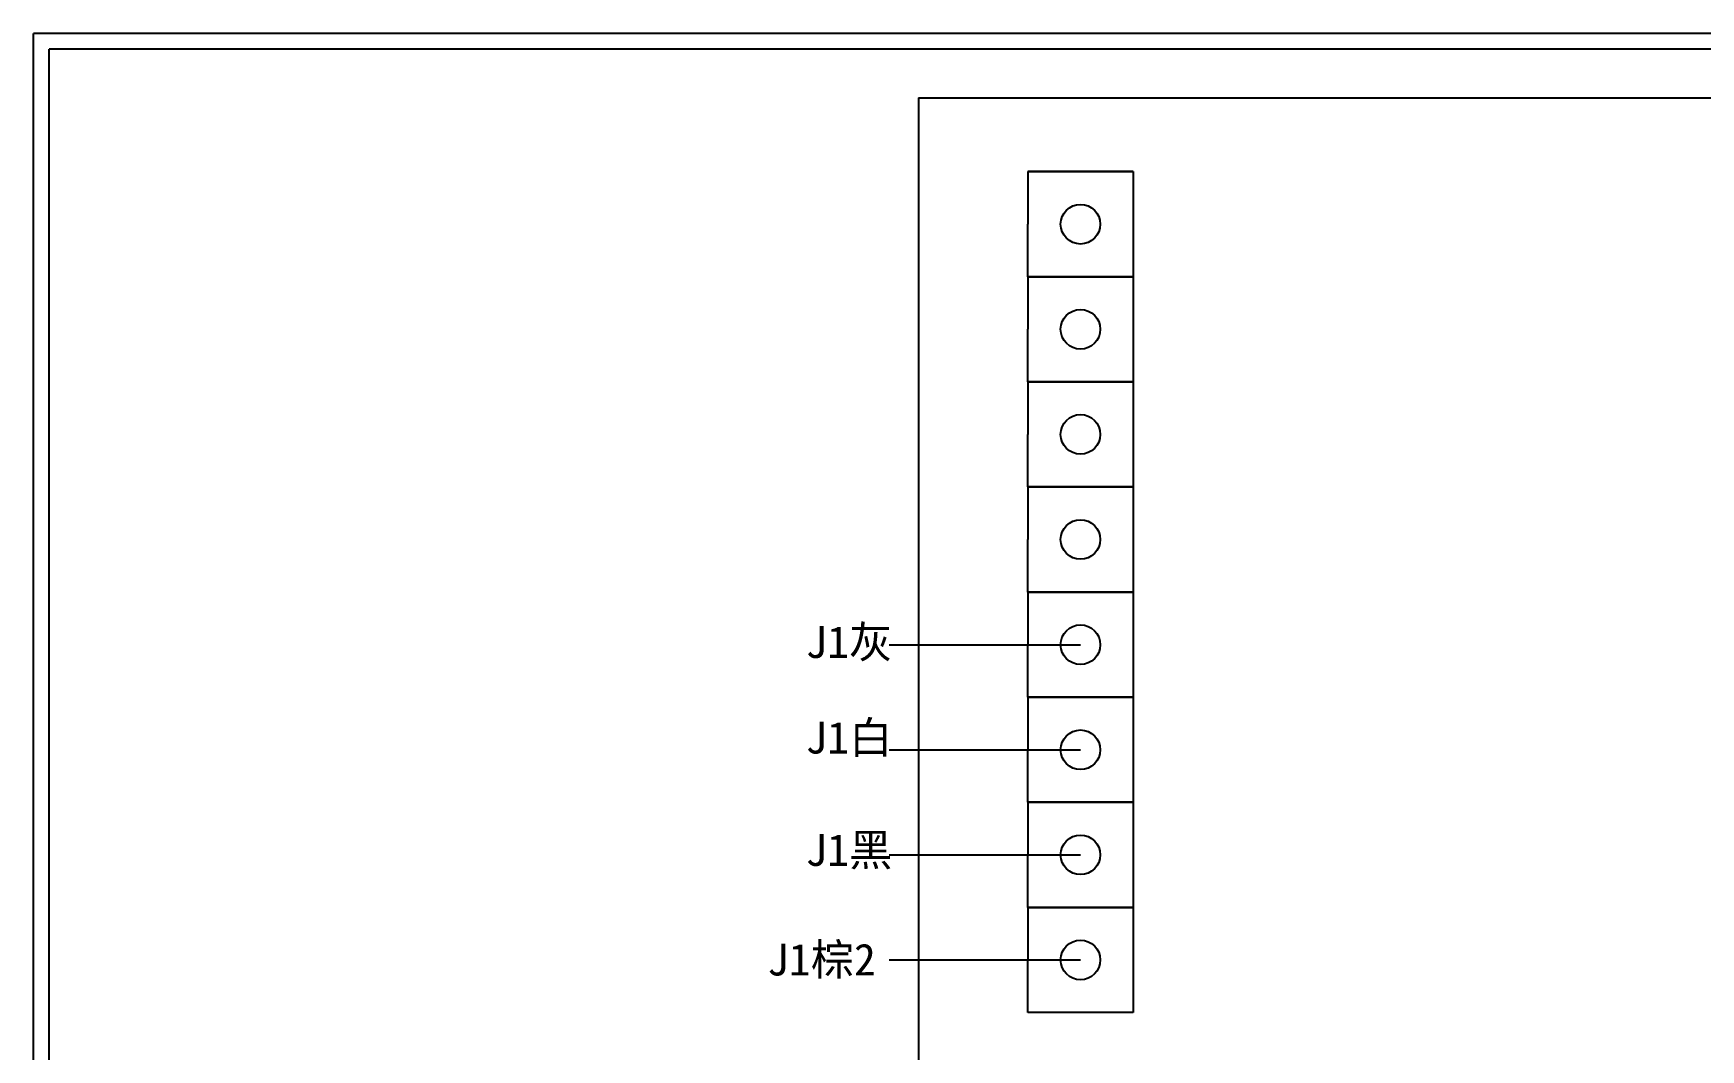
# Model space of a CAD drawing. Extents: x 275 to 562, y 265 to 469.
# Drawn here: x 274.9 to 407.8, y 387.9 to 468.9 of the extents above; entities that cross this region are included whole.
import ezdxf

# ---------------------------------------------------------------- set-up
doc = ezdxf.new("R2010")
doc.units = 0
doc.layers.add('圖框層', color=7, linetype='CONTINUOUS')
doc.layers.add('標尺寸層', color=3, linetype='CONTINUOUS')
doc.styles.add('STSL', font='kaiu.ttf')

msp = doc.modelspace()

# ---------------------------------------------------------------- linework, layer by layer
at = {"layer": '圖框層', "color": 7}
for p, q in [((561.9, 468.91), (274.9, 468.91)), ((274.9, 264.95), (274.9, 468.91)), ((560.65, 467.66), (276.15, 467.66)), ((276.15, 266.2), (276.15, 467.66))]:
    msp.add_line(p, q, dxfattribs=at)
at = {"layer": '標尺寸層', "color": 7}
for p, q in [((345.45, 463.78), (485.45, 463.78)), ((345.45, 463.78), (345.45, 298.78)), ((358.35, 457.89), (354.16, 457.89)), ((354.16, 457.89), (358.35, 457.89)), ((354.16, 457.89), (354.16, 453.69)), ((362.54, 457.89), (358.35, 457.89)), ((358.35, 457.89), (362.54, 457.89)), ((362.54, 457.89), (362.54, 453.69)), ((354.16, 449.5), (354.16, 453.69)), ((362.54, 453.69), (362.54, 449.5)), ((358.35, 449.5), (354.16, 449.5)), ((354.16, 449.5), (358.35, 449.5)), ((354.16, 449.5), (354.16, 445.31)), ((362.54, 449.5), (358.35, 449.5)), ((358.35, 449.5), (362.54, 449.5)), ((362.54, 449.5), (362.54, 445.31)), ((354.16, 441.12), (354.16, 445.31)), ((362.54, 445.31), (362.54, 441.12)), ((358.35, 441.12), (354.16, 441.12)), ((354.16, 441.12), (358.35, 441.12)), ((354.16, 441.12), (354.16, 436.93)), ((362.54, 441.12), (358.35, 441.12)), ((358.35, 441.12), (362.54, 441.12)), ((362.54, 441.12), (362.54, 436.93)), ((354.16, 432.74), (354.16, 436.93)), ((362.54, 436.93), (362.54, 432.74)), ((358.35, 432.74), (354.16, 432.74)), ((354.16, 432.74), (358.35, 432.74)), ((354.16, 432.74), (354.16, 428.55)), ((362.54, 432.74), (358.35, 432.74)), ((358.35, 432.74), (362.54, 432.74)), ((362.54, 432.74), (362.54, 428.55)), ((354.16, 424.35), (354.16, 428.55)), ((362.54, 428.55), (362.54, 424.35)), ((358.35, 424.35), (354.16, 424.35)), ((354.16, 424.35), (358.35, 424.35)), ((354.16, 424.35), (354.16, 420.16)), ((362.54, 424.35), (358.35, 424.35)), ((358.35, 424.35), (362.54, 424.35)), ((362.54, 424.35), (362.54, 420.16)), ((343.1, 420.16), (358.35, 420.16)), ((354.16, 415.97), (354.16, 420.16)), ((362.54, 420.16), (362.54, 415.97)), ((358.35, 415.97), (354.16, 415.97)), ((354.16, 415.97), (358.35, 415.97)), ((354.16, 415.97), (354.16, 411.78)), ((362.54, 415.97), (358.35, 415.97)), ((358.35, 415.97), (362.54, 415.97)), ((362.54, 415.97), (362.54, 411.78)), ((343.1, 411.78), (358.35, 411.78)), ((354.16, 407.59), (354.16, 411.78)), ((362.54, 411.78), (362.54, 407.59)), ((358.35, 407.59), (354.16, 407.59)), ((354.16, 407.59), (358.35, 407.59)), ((354.16, 407.59), (354.16, 403.4)), ((362.54, 407.59), (358.35, 407.59)), ((358.35, 407.59), (362.54, 407.59)), ((362.54, 407.59), (362.54, 403.4)), ((343.1, 403.4), (358.35, 403.4)), ((354.16, 399.21), (354.16, 403.4)), ((362.54, 403.4), (362.54, 399.21)), ((358.35, 399.21), (354.16, 399.21)), ((354.16, 399.21), (358.35, 399.21)), ((354.16, 399.21), (354.16, 395.02)), ((362.54, 399.21), (358.35, 399.21)), ((358.35, 399.21), (362.54, 399.21)), ((362.54, 399.21), (362.54, 395.02)), ((343.1, 395.02), (358.35, 395.02)), ((354.16, 390.82), (354.16, 395.02)), ((362.54, 395.02), (362.54, 390.82)), ((358.35, 390.82), (354.16, 390.82)), ((362.54, 390.82), (358.35, 390.82))]:
    msp.add_line(p, q, dxfattribs=at)
for centre in [(358.35, 453.69), (358.35, 445.31), (358.35, 436.93), (358.35, 428.55), (358.35, 420.16), (358.35, 411.78), (358.35, 403.4), (358.35, 395.02)]:
    msp.add_circle(centre, 1.58, dxfattribs=at)

# ---------------------------------------------------------------- texts
at = {"layer": '圖框層', "color": 4, "style": 'STSL'}
for s, p in [('J1灰', (336.44, 419.1)), ('J1白', (336.44, 411.48)), ('J1黑', (336.44, 402.52)), ('J1棕2', (333.38, 393.78))]:
    msp.add_text(s, height=2.542, dxfattribs=at).set_placement(p)

doc.saveas('drawing.dxf')
